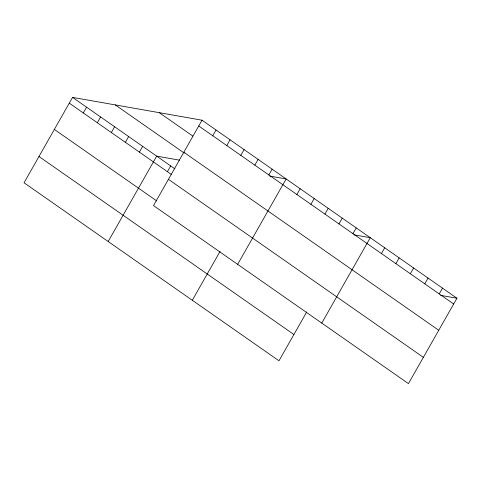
<?xml version="1.0" encoding="UTF-8"?>
<svg xmlns="http://www.w3.org/2000/svg" width="481" height="481" viewBox="0 0 481 481"><rect width="100%" height="100%" fill="white"/><g stroke="black" fill="none" stroke-linecap="round" stroke-linejoin="round"><path stroke-width="0.72" d="M202.02 120.208L153.517 205.591L408.441 383.616L456.95 298.232L202.02 120.208L72.559 97.384L24.05 182.768L278.98 360.792L306.716 311.965M83.297 112.945L86.58 107.173M97.318 122.733L100.601 116.967M111.339 132.528L114.622 126.756M125.361 142.316L128.643 136.55M139.382 152.11L142.665 146.338M108.177 241.516L156.686 156.133L179.467 160.149M167.424 171.693L170.707 165.921M212.764 135.768L216.041 129.996M226.785 145.563L230.062 139.791M240.807 155.351L244.083 149.579M254.828 165.145L258.105 159.373M192.304 300.264L220.045 251.437M268.849 174.934L272.126 169.162M237.644 264.34L286.147 178.956L269.769 176.07M296.891 194.516L300.168 188.744M310.912 204.311L314.189 198.539M324.934 214.099L328.21 208.327M338.955 223.887L342.231 218.121M352.976 233.682L356.253 227.91M321.765 323.088L370.274 237.704L353.896 234.812M381.445 253.559L384.722 247.787M395.887 263.648L399.164 257.876M410.335 273.737L413.612 267.965M424.777 283.826L428.06 278.054M439.225 293.915L442.502 288.143M440.572 295.34L456.95 298.232M198.743 125.98L453.673 303.998M159.301 112.674L192.827 136.087M183.82 152.249L438.744 330.273M115.278 104.912L184.169 153.018M72.559 97.384L174.97 168.903M69.276 103.15L171.693 174.675M168.44 179.323L423.37 357.347M54.353 129.425L156.77 200.944M38.973 156.499L293.903 334.517"/></g></svg>
